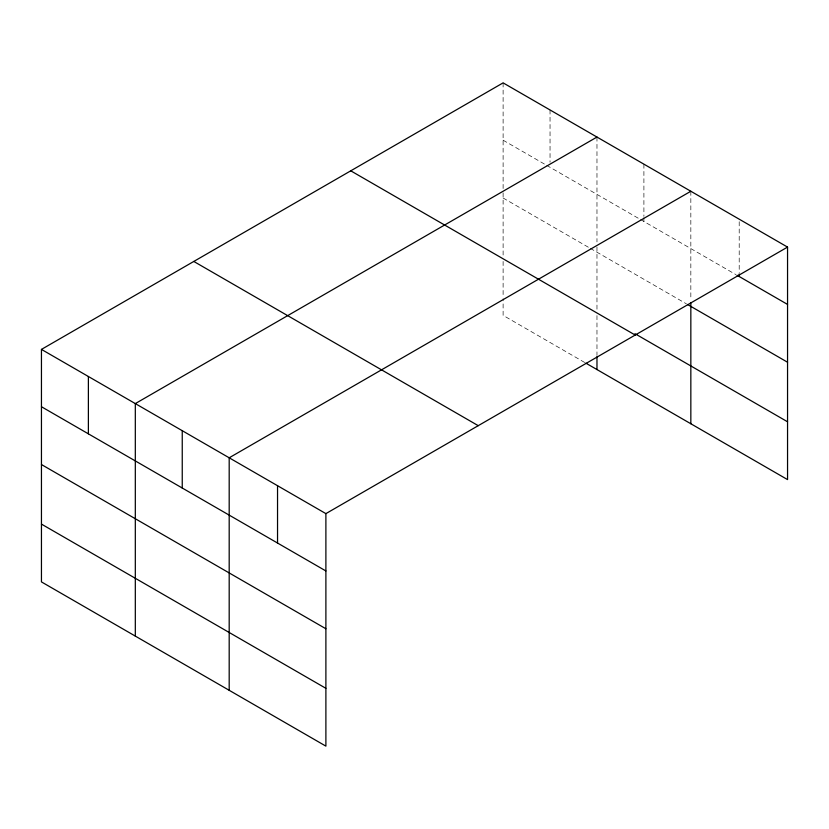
<?xml version="1.0" encoding="UTF-8"?>
<svg xmlns="http://www.w3.org/2000/svg" width="829" height="829" viewBox="0 0 829 829"><rect width="100%" height="100%" fill="white"/><g stroke="black" fill="none" stroke-linecap="round" stroke-linejoin="round"><path stroke-width="0.62" stroke-dasharray="4.14 3.11" d="M503.11 140.205L545.565 164.712M546.684 165.365L639.439 218.908M640.558 219.55L735.893 274.606M503.11 198.007L589.15 247.684M590.269 248.327L686.371 303.818M584.683 362.47L503.11 315.372L503.11 298.678M739.199 221.726L739.199 272.679M690.837 191.261L690.837 299.974M643.905 164.163L643.905 216.39M643.905 217.664L643.905 221.488M596.973 137.065L596.973 241.923M596.973 247.063L596.973 310.46M596.973 315.611L596.973 355.434M550.041 109.967L550.041 162.204M503.11 82.869L503.11 191.582M503.11 192.867L503.11 257.57M503.11 261.425L503.11 297.393"/><path stroke-width="1.24" d="M41.45 349.403L325.89 513.628L325.89 746.131L41.45 581.906L41.45 349.403L503.11 82.869L787.55 247.094L787.55 479.597L585.802 363.112M596.973 137.065L135.314 403.599L135.314 636.102M690.837 191.261L229.187 457.795L229.187 690.298M325.89 513.628L787.55 247.094M736.991 275.238L787.55 304.419M687.49 304.461L787.55 362.232M634.962 333.693L787.55 421.785M350.76 170.826L635.201 335.051M193.799 261.446L478.24 425.671M41.45 406.738L325.89 570.953M41.45 464.541L325.89 628.765M41.45 524.104L325.89 688.319M739.199 273.953L739.199 276.503M690.837 302.544L690.837 423.764M596.973 356.719L596.973 369.568M277.539 485.711L277.539 543.036M182.245 430.697L182.245 488.022M88.382 376.501L88.382 433.836"/></g></svg>
